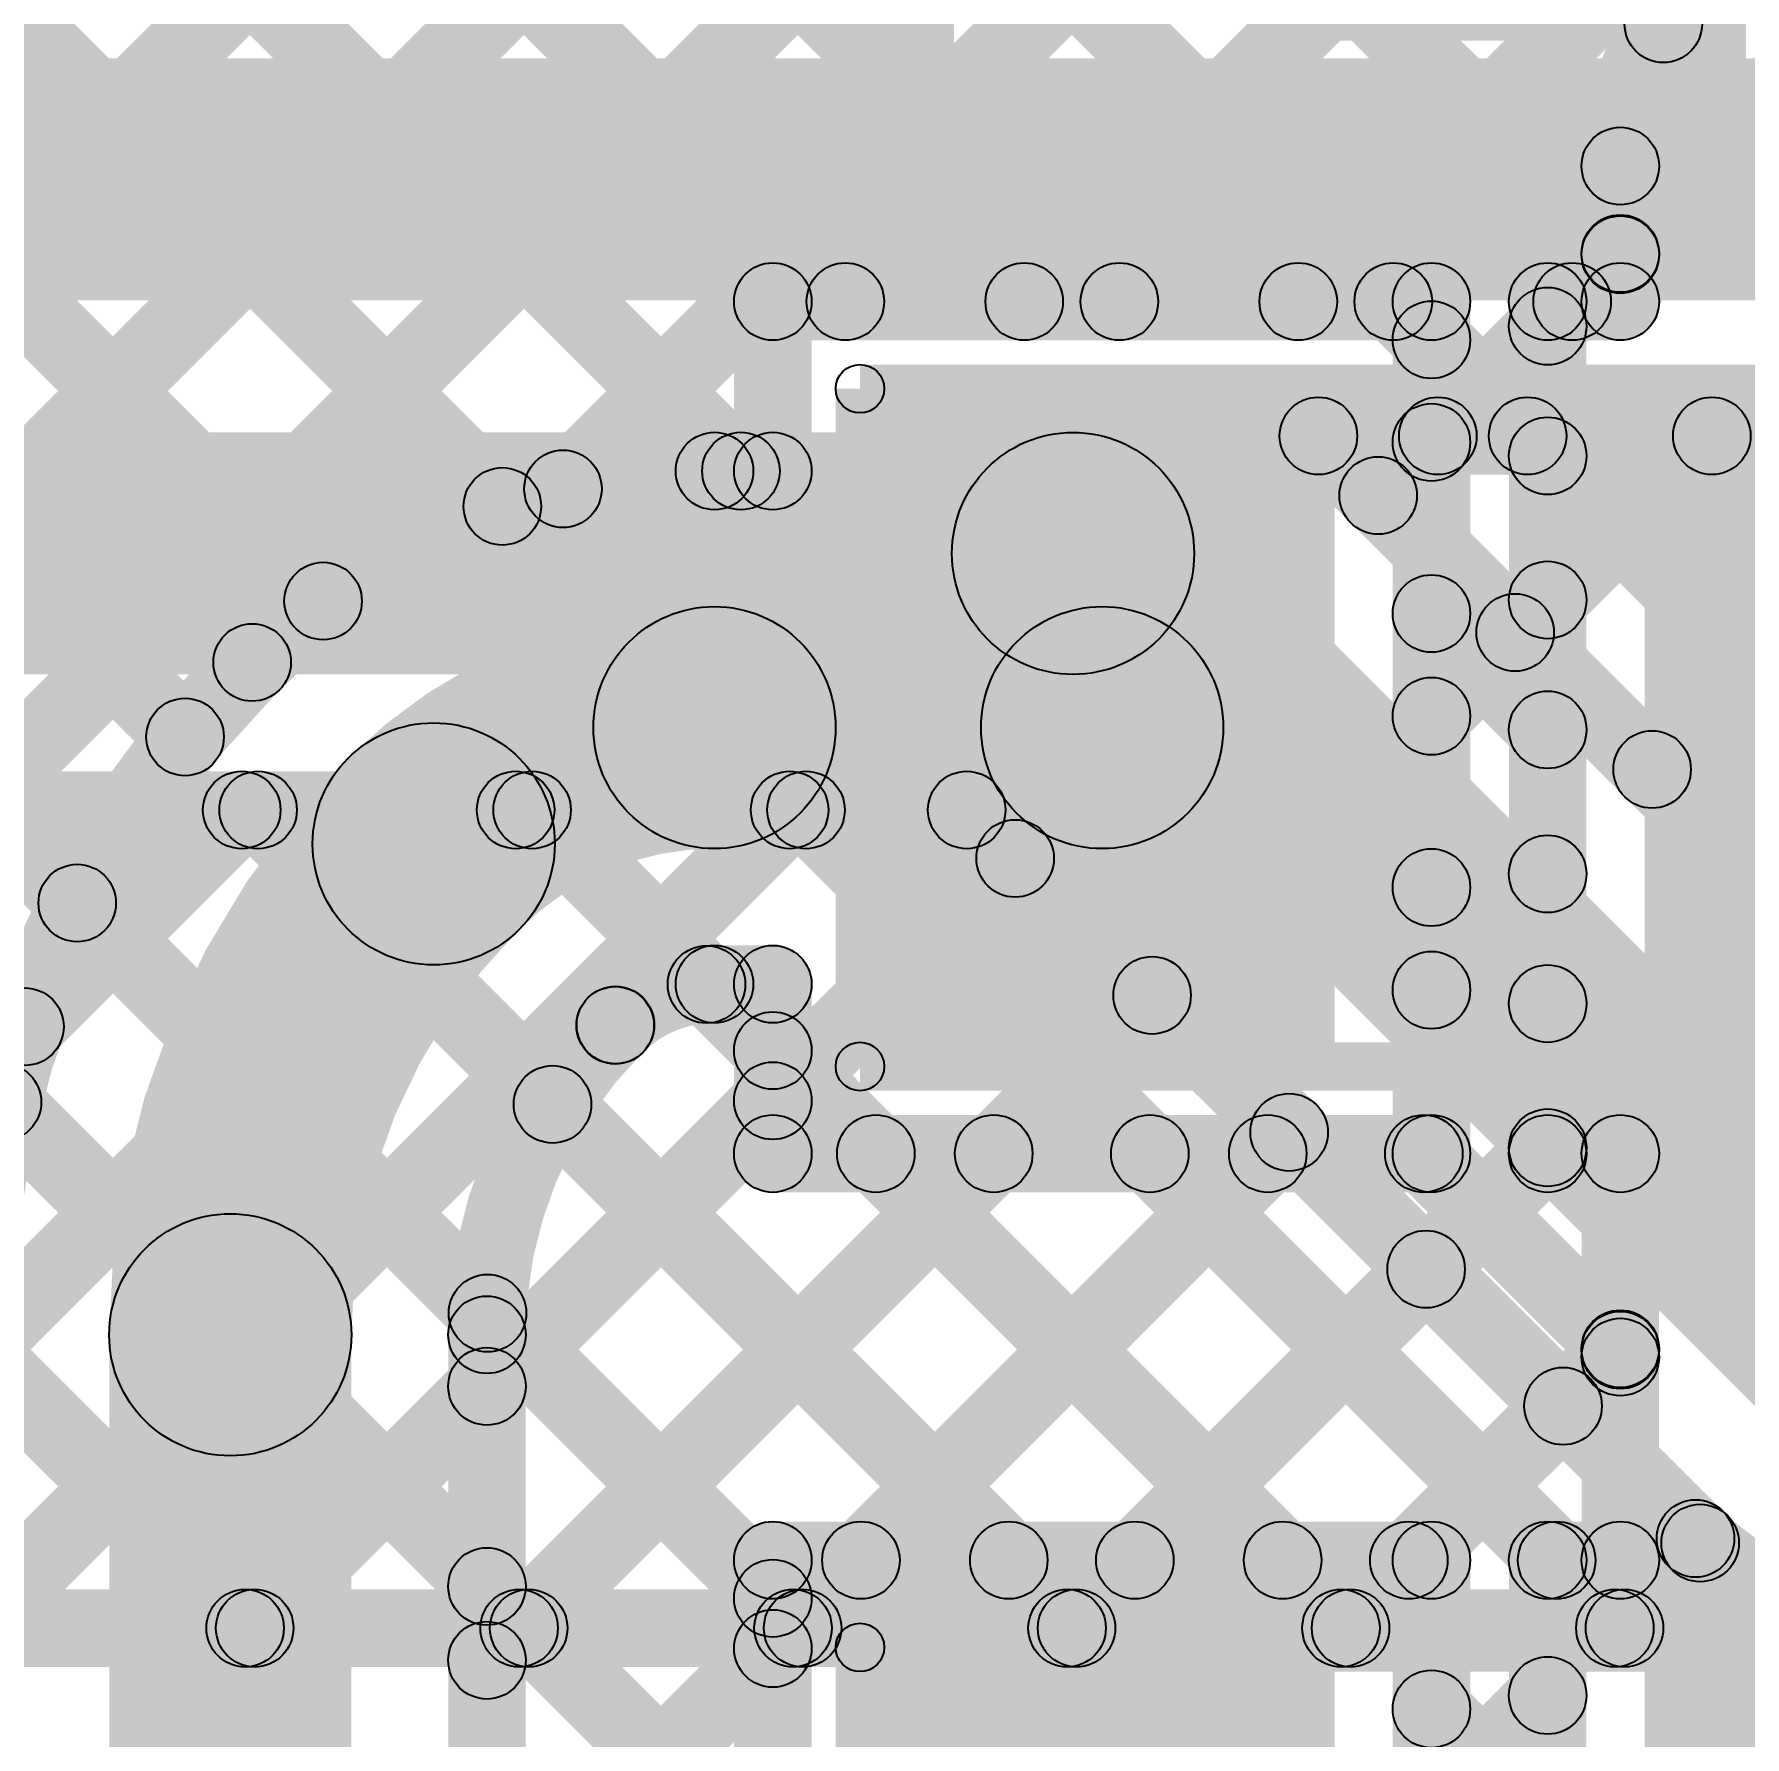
# Model space of a CAD drawing. Header units: millimetres. Extents: x 0 to 5.55, y 0 to 1.02.
# Drawn here: x 1.0908 to 1.2674, y 0.5978 to 0.7736 of the extents above; entities that cross this region are included whole.
import ezdxf

# ---------------------------------------------------------------- set-up
doc = ezdxf.new("R2010")
doc.units = ezdxf.units.MM
doc.header["$MEASUREMENT"] = 0
for name, color, linetype in [('BottomLayer', 5, 'Continuous'), ('TopLayer', 1, 'Continuous'), ('TopOverlay', 2, 'Continuous'), ('TopPaste', 8, 'Continuous'), ('TopSolder', 216, 'Continuous')]:
    doc.layers.add(name, color=color, linetype=linetype)

# ---------------------------------------------------------------- blocks, each defined once
blk = doc.blocks.new('LED_0805_36')
at = {"layer": 'TopLayer'}
for points in [[(-0.05999, 0.03001), (-0.01999, 0.03001), (-0.01999, -0.02999), (-0.05999, -0.02999)], [(0.02001, 0.03001), (0.06001, 0.03001), (0.06001, -0.02999), (0.02001, -0.02999)]]:
    blk.add_hatch(color=1, dxfattribs=at).paths.add_polyline_path(points)
at = {"layer": 'TopOverlay'}
h = blk.add_hatch(color=2, dxfattribs=at)
edge = h.paths.add_edge_path()
edge.add_arc((-0.06499, 0.03501), 0.0025, 0, 360)
h = blk.add_hatch(color=2, dxfattribs=at)
edge = h.paths.add_edge_path()
edge.add_arc((-0.06499, 0.03501), 0.0025, 0, 360)
for points in [[(-0.06499, 0.03251), (-0.06499, 0.03751), (0.06501, 0.03751), (0.06501, 0.03251)], [(0.09601, 0.03701), (0.06401, 0.03701), (0.06401, -0.03699), (0.09601, -0.03699)], [(-0.06249, -0.03499), (-0.06749, -0.03499), (-0.06749, 0.03501), (-0.06249, 0.03501)], [(0.06751, -0.03499), (0.06251, -0.03499), (0.06251, 0.03501), (0.06751, 0.03501)], [(-0.06499, -0.03749), (-0.06499, -0.03249), (0.06501, -0.03249), (0.06501, -0.03749)]]:
    blk.add_hatch(color=2, dxfattribs=at).paths.add_polyline_path(points)
h = blk.add_hatch(color=2, dxfattribs=at)
edge = h.paths.add_edge_path()
edge.add_arc((0.06501, 0.03501), 0.0025, 0, 360)
h = blk.add_hatch(color=2, dxfattribs=at)
edge = h.paths.add_edge_path()
edge.add_arc((0.06501, 0.03501), 0.0025, 0, 360)
h = blk.add_hatch(color=2, dxfattribs=at)
edge = h.paths.add_edge_path()
edge.add_arc((-0.06499, -0.03499), 0.0025, 0, 360)
h = blk.add_hatch(color=2, dxfattribs=at)
edge = h.paths.add_edge_path()
edge.add_arc((-0.06499, -0.03499), 0.0025, 0, 360)
h = blk.add_hatch(color=2, dxfattribs=at)
edge = h.paths.add_edge_path()
edge.add_arc((0.06501, -0.03499), 0.0025, 0, 360)
h = blk.add_hatch(color=2, dxfattribs=at)
edge = h.paths.add_edge_path()
edge.add_arc((0.06501, -0.03499), 0.0025, 0, 360)
at = {"layer": 'TopPaste'}
for points in [[(-0.05999, 0.03001), (-0.01999, 0.03001), (-0.01999, -0.02999), (-0.05999, -0.02999)], [(0.02001, 0.03001), (0.06001, 0.03001), (0.06001, -0.02999), (0.02001, -0.02999)]]:
    blk.add_hatch(color=8, dxfattribs=at).paths.add_polyline_path(points)
at = {"layer": 'TopSolder'}
for points in [[(-0.06399, 0.03401), (-0.01599, 0.03401), (-0.01599, -0.03399), (-0.06399, -0.03399)], [(0.01601, 0.03401), (0.06401, 0.03401), (0.06401, -0.03399), (0.01601, -0.03399)]]:
    blk.add_hatch(color=216, dxfattribs=at).paths.add_polyline_path(points)
at = {"layer": 'TopOverlay'}
for centre in [(-0.06499, 0.03501), (-0.06499, 0.03501), (0.06501, 0.03501), (0.06501, 0.03501), (-0.06499, -0.03499), (-0.06499, -0.03499), (0.06501, -0.03499), (0.06501, -0.03499)]:
    blk.add_circle(centre, 0.0025, dxfattribs=at)
blk = doc.blocks.new('LED_0805_37')
at = {"layer": 'TopLayer'}
for points in [[(-0.05999, 0.03001), (-0.01999, 0.03001), (-0.01999, -0.02999), (-0.05999, -0.02999)], [(0.02001, 0.03001), (0.06001, 0.03001), (0.06001, -0.02999), (0.02001, -0.02999)]]:
    blk.add_hatch(color=1, dxfattribs=at).paths.add_polyline_path(points)
at = {"layer": 'TopOverlay'}
h = blk.add_hatch(color=2, dxfattribs=at)
edge = h.paths.add_edge_path()
edge.add_arc((-0.06499, 0.03501), 0.0025, 0, 360)
h = blk.add_hatch(color=2, dxfattribs=at)
edge = h.paths.add_edge_path()
edge.add_arc((-0.06499, 0.03501), 0.0025, 0, 360)
for points in [[(-0.06499, 0.03251), (-0.06499, 0.03751), (0.06501, 0.03751), (0.06501, 0.03251)], [(0.09601, 0.03701), (0.06401, 0.03701), (0.06401, -0.03699), (0.09601, -0.03699)], [(-0.06249, -0.03499), (-0.06749, -0.03499), (-0.06749, 0.03501), (-0.06249, 0.03501)], [(0.06751, -0.03499), (0.06251, -0.03499), (0.06251, 0.03501), (0.06751, 0.03501)], [(-0.06499, -0.03749), (-0.06499, -0.03249), (0.06501, -0.03249), (0.06501, -0.03749)]]:
    blk.add_hatch(color=2, dxfattribs=at).paths.add_polyline_path(points)
h = blk.add_hatch(color=2, dxfattribs=at)
edge = h.paths.add_edge_path()
edge.add_arc((0.06501, 0.03501), 0.0025, 0, 360)
h = blk.add_hatch(color=2, dxfattribs=at)
edge = h.paths.add_edge_path()
edge.add_arc((0.06501, 0.03501), 0.0025, 0, 360)
h = blk.add_hatch(color=2, dxfattribs=at)
edge = h.paths.add_edge_path()
edge.add_arc((-0.06499, -0.03499), 0.0025, 0, 360)
h = blk.add_hatch(color=2, dxfattribs=at)
edge = h.paths.add_edge_path()
edge.add_arc((-0.06499, -0.03499), 0.0025, 0, 360)
h = blk.add_hatch(color=2, dxfattribs=at)
edge = h.paths.add_edge_path()
edge.add_arc((0.06501, -0.03499), 0.0025, 0, 360)
h = blk.add_hatch(color=2, dxfattribs=at)
edge = h.paths.add_edge_path()
edge.add_arc((0.06501, -0.03499), 0.0025, 0, 360)
at = {"layer": 'TopPaste'}
for points in [[(-0.05999, 0.03001), (-0.01999, 0.03001), (-0.01999, -0.02999), (-0.05999, -0.02999)], [(0.02001, 0.03001), (0.06001, 0.03001), (0.06001, -0.02999), (0.02001, -0.02999)]]:
    blk.add_hatch(color=8, dxfattribs=at).paths.add_polyline_path(points)
at = {"layer": 'TopSolder'}
for points in [[(-0.06399, 0.03401), (-0.01599, 0.03401), (-0.01599, -0.03399), (-0.06399, -0.03399)], [(0.01601, 0.03401), (0.06401, 0.03401), (0.06401, -0.03399), (0.01601, -0.03399)]]:
    blk.add_hatch(color=216, dxfattribs=at).paths.add_polyline_path(points)
at = {"layer": 'TopOverlay'}
for centre in [(-0.06499, 0.03501), (-0.06499, 0.03501), (0.06501, 0.03501), (0.06501, 0.03501), (-0.06499, -0.03499), (-0.06499, -0.03499), (0.06501, -0.03499), (0.06501, -0.03499)]:
    blk.add_circle(centre, 0.0025, dxfattribs=at)

msp = doc.modelspace()

# ---------------------------------------------------------------- hatches: boundary and pattern name
at = {"layer": 'BottomLayer'}
for points in [[(0.76863, 0.74614), (0.76863, 0.77114), (1.63836, 0.77114), (1.63836, 0.74614)], [(1.22051, 0.72931), (1.22617, 0.73497), (1.30257, 0.65857), (1.29692, 0.65291)], [(1.22334, 0.72814), (1.22334, 0.73614), (1.60867, 0.73614), (1.60867, 0.72814)], [(1.23234, 0.72315), (1.22668, 0.7288), (1.23285, 0.73497), (1.2385, 0.72931)], [(1.24648, 0.709), (1.24082, 0.71466), (1.26113, 0.73497), (1.26679, 0.72931)], [(1.24211, 0.72931), (1.24777, 0.73497), (1.37091, 0.61183), (1.36525, 0.60617)], [(1.26062, 0.69486), (1.25496, 0.70052), (1.28941, 0.73497), (1.29507, 0.72931)], [(0.84737, 0.7075), (0.84737, 0.7325), (1.19801, 0.7325), (1.19801, 0.7075)], [(1.18917, 0.71116), (1.20685, 0.72884), (1.28985, 0.64584), (1.27217, 0.62816)], [(0.87948, 0.6895), (0.87948, 0.6975), (1.18703, 0.6975), (1.18703, 0.6895)], [(1.03051, 0.60617), (1.02485, 0.61183), (1.10935, 0.69633), (1.11501, 0.69067)], [(1.02619, 0.69067), (1.03185, 0.69633), (1.11635, 0.61183), (1.11069, 0.60617)], [(1.05879, 0.60617), (1.05314, 0.61183), (1.13764, 0.69633), (1.14329, 0.69067)], [(1.05448, 0.69067), (1.06013, 0.69633), (1.14463, 0.61183), (1.13898, 0.60617)], [(1.08708, 0.60617), (1.08142, 0.61183), (1.16592, 0.69633), (1.17158, 0.69067)], [(1.08276, 0.69067), (1.08842, 0.69633), (1.17292, 0.61183), (1.16726, 0.60617)], [(1.11105, 0.69067), (1.1167, 0.69633), (1.2012, 0.61183), (1.19555, 0.60617)], [(1.13933, 0.69067), (1.14499, 0.69633), (1.22949, 0.61183), (1.22383, 0.60617)], [(1.16761, 0.69067), (1.17327, 0.69633), (1.25777, 0.61183), (1.25211, 0.60617)], [(1.1842, 0.69067), (1.18986, 0.69633), (1.2651, 0.62109), (1.25944, 0.61543)], [(1.11536, 0.60617), (1.1097, 0.61183), (1.1892, 0.69133), (1.19486, 0.68567)], [(1.14365, 0.60617), (1.13799, 0.61183), (1.20335, 0.67718), (1.209, 0.67153)], [(1.17193, 0.60617), (1.16627, 0.61183), (1.21749, 0.66304), (1.22314, 0.65739)], [(1.20021, 0.60617), (1.19456, 0.61183), (1.23163, 0.6489), (1.23729, 0.64324)], [(1.2285, 0.60617), (1.22284, 0.61183), (1.24577, 0.63476), (1.25143, 0.6291)], [(1.25678, 0.60617), (1.25113, 0.61183), (1.25992, 0.62062), (1.26558, 0.61497)], [(0.58777, 0.605), (0.58777, 0.613), (1.3715, 0.613), (1.3715, 0.605)]]:
    msp.add_hatch(color=5, dxfattribs=at).paths.add_polyline_path(points)
h = msp.add_hatch(color=5, dxfattribs=at)
edge = h.paths.add_edge_path()
edge.add_arc((1.22334, 0.73214), 0.004, 0, 360)
h = msp.add_hatch(color=5, dxfattribs=at)
edge = h.paths.add_edge_path()
edge.add_arc((1.22334, 0.73214), 0.004, 0, 360)
h = msp.add_hatch(color=5, dxfattribs=at)
edge = h.paths.add_edge_path()
edge.add_arc((1.23567, 0.73214), 0.004, 0, 360)
h = msp.add_hatch(color=5, dxfattribs=at)
edge = h.paths.add_edge_path()
edge.add_arc((1.24494, 0.73214), 0.004, 0, 360)
h = msp.add_hatch(color=5, dxfattribs=at)
edge = h.paths.add_edge_path()
edge.add_arc((1.26396, 0.73214), 0.004, 0, 360)
h = msp.add_hatch(color=5, dxfattribs=at)
edge = h.paths.add_edge_path()
edge.add_arc((1.19801, 0.72), 0.0125, 0, 360)
h = msp.add_hatch(color=5, dxfattribs=at)
edge = h.paths.add_edge_path()
edge.add_arc((1.19801, 0.72), 0.0125, 0, 360)
h = msp.add_hatch(color=5, dxfattribs=at)
edge = h.paths.add_edge_path()
edge.add_arc((1.22951, 0.72598), 0.004, 0, 360)
h = msp.add_hatch(color=5, dxfattribs=at)
edge = h.paths.add_edge_path()
edge.add_arc((1.24365, 0.71183), 0.004, 0, 360)
h = msp.add_hatch(color=5, dxfattribs=at)
edge = h.paths.add_edge_path()
edge.add_arc((1.25779, 0.69769), 0.004, 0, 360)
h = msp.add_hatch(color=5, dxfattribs=at)
edge = h.paths.add_edge_path()
edge.add_arc((1.11218, 0.6935), 0.004, 0, 360)
h = msp.add_hatch(color=5, dxfattribs=at)
edge = h.paths.add_edge_path()
edge.add_arc((1.11387, 0.6935), 0.004, 0, 360)
h = msp.add_hatch(color=5, dxfattribs=at)
edge = h.paths.add_edge_path()
edge.add_arc((1.14046, 0.6935), 0.004, 0, 360)
h = msp.add_hatch(color=5, dxfattribs=at)
edge = h.paths.add_edge_path()
edge.add_arc((1.14216, 0.6935), 0.004, 0, 360)
h = msp.add_hatch(color=5, dxfattribs=at)
edge = h.paths.add_edge_path()
edge.add_arc((1.16875, 0.6935), 0.004, 0, 360)
h = msp.add_hatch(color=5, dxfattribs=at)
edge = h.paths.add_edge_path()
edge.add_arc((1.17044, 0.6935), 0.004, 0, 360)
h = msp.add_hatch(color=5, dxfattribs=at)
edge = h.paths.add_edge_path()
edge.add_arc((1.18703, 0.6935), 0.004, 0, 360)
h = msp.add_hatch(color=5, dxfattribs=at)
edge = h.paths.add_edge_path()
edge.add_arc((1.18703, 0.6935), 0.004, 0, 360)
h = msp.add_hatch(color=5, dxfattribs=at)
edge = h.paths.add_edge_path()
edge.add_arc((1.19203, 0.6885), 0.004, 0, 360)
h = msp.add_hatch(color=5, dxfattribs=at)
edge = h.paths.add_edge_path()
edge.add_arc((1.20617, 0.67436), 0.004, 0, 360)
h = msp.add_hatch(color=5, dxfattribs=at)
edge = h.paths.add_edge_path()
edge.add_arc((1.22032, 0.66021), 0.004, 0, 360)
h = msp.add_hatch(color=5, dxfattribs=at)
edge = h.paths.add_edge_path()
edge.add_arc((1.23446, 0.64607), 0.004, 0, 360)
h = msp.add_hatch(color=5, dxfattribs=at)
edge = h.paths.add_edge_path()
edge.add_arc((1.2486, 0.63193), 0.004, 0, 360)
h = msp.add_hatch(color=5, dxfattribs=at)
edge = h.paths.add_edge_path()
edge.add_arc((1.26227, 0.61826), 0.004, 0, 360)
h = msp.add_hatch(color=5, dxfattribs=at)
edge = h.paths.add_edge_path()
edge.add_arc((1.26227, 0.61826), 0.004, 0, 360)
h = msp.add_hatch(color=5, dxfattribs=at)
edge = h.paths.add_edge_path()
edge.add_arc((1.26275, 0.61779), 0.004, 0, 360)
h = msp.add_hatch(color=5, dxfattribs=at)
edge = h.paths.add_edge_path()
edge.add_arc((1.11253, 0.609), 0.004, 0, 360)
h = msp.add_hatch(color=5, dxfattribs=at)
edge = h.paths.add_edge_path()
edge.add_arc((1.11352, 0.609), 0.004, 0, 360)
h = msp.add_hatch(color=5, dxfattribs=at)
edge = h.paths.add_edge_path()
edge.add_arc((1.14082, 0.609), 0.004, 0, 360)
h = msp.add_hatch(color=5, dxfattribs=at)
edge = h.paths.add_edge_path()
edge.add_arc((1.14181, 0.609), 0.004, 0, 360)
h = msp.add_hatch(color=5, dxfattribs=at)
edge = h.paths.add_edge_path()
edge.add_arc((1.1691, 0.609), 0.004, 0, 360)
h = msp.add_hatch(color=5, dxfattribs=at)
edge = h.paths.add_edge_path()
edge.add_arc((1.17009, 0.609), 0.004, 0, 360)
h = msp.add_hatch(color=5, dxfattribs=at)
edge = h.paths.add_edge_path()
edge.add_arc((1.19739, 0.609), 0.004, 0, 360)
h = msp.add_hatch(color=5, dxfattribs=at)
edge = h.paths.add_edge_path()
edge.add_arc((1.19837, 0.609), 0.004, 0, 360)
h = msp.add_hatch(color=5, dxfattribs=at)
edge = h.paths.add_edge_path()
edge.add_arc((1.22567, 0.609), 0.004, 0, 360)
h = msp.add_hatch(color=5, dxfattribs=at)
edge = h.paths.add_edge_path()
edge.add_arc((1.22666, 0.609), 0.004, 0, 360)
h = msp.add_hatch(color=5, dxfattribs=at)
edge = h.paths.add_edge_path()
edge.add_arc((1.25395, 0.609), 0.004, 0, 360)
h = msp.add_hatch(color=5, dxfattribs=at)
edge = h.paths.add_edge_path()
edge.add_arc((1.25494, 0.609), 0.004, 0, 360)
at = {"layer": 'TopLayer'}
for points in [[(0.64616, 0.30667), (0.6405, 0.31233), (1.32457, 0.9964), (1.33022, 0.99074)], [(0.67444, 0.30667), (0.66878, 0.31233), (1.35285, 0.9964), (1.35851, 0.99074)], [(0.70272, 0.30667), (0.69707, 0.31233), (1.38114, 0.9964), (1.38679, 0.99074)], [(0.78269, 0.99074), (0.78835, 0.9964), (1.09803, 0.68671), (1.09238, 0.68106)], [(0.81098, 0.99074), (0.81663, 0.9964), (1.10916, 0.70387), (1.10351, 0.69821)], [(0.83926, 0.99074), (0.84492, 0.9964), (1.12341, 0.7179), (1.11775, 0.71225)], [(0.86755, 0.99074), (0.8732, 0.9964), (1.14192, 0.72768), (1.13626, 0.72203)], [(0.89583, 0.99074), (0.90149, 0.9964), (1.16655, 0.73133), (1.16089, 0.72568)], [(0.92412, 0.99074), (0.92977, 0.9964), (1.17733, 0.74883), (1.17168, 0.74318)], [(0.9524, 0.99074), (0.95806, 0.9964), (1.20562, 0.74883), (1.19996, 0.74318)], [(0.98068, 0.99074), (0.98634, 0.9964), (1.2339, 0.74883), (1.22825, 0.74318)], [(1.00897, 0.99074), (1.01462, 0.9964), (1.25733, 0.75369), (1.25168, 0.74803)], [(1.03725, 0.99074), (1.04291, 0.9964), (1.26178, 0.77753), (1.25612, 0.77187)], [(1.14818, 0.72384), (1.14252, 0.7295), (1.40942, 0.9964), (1.41508, 0.99074)], [(1.1958, 0.74318), (1.19014, 0.74883), (1.4377, 0.9964), (1.44336, 0.99074)], [(1.22408, 0.74318), (1.21843, 0.74883), (1.46599, 0.9964), (1.47164, 0.99074)], [(1.25851, 0.74601), (1.25051, 0.74601), (1.25051, 0.76001), (1.25851, 0.76001)], [(1.25237, 0.74318), (1.24671, 0.74883), (1.25168, 0.7538), (1.25733, 0.74814)], [(1.16701, 0.74201), (1.16701, 0.75001), (1.23501, 0.75001), (1.23501, 0.74201)], [(1.22825, 0.74318), (1.2339, 0.74883), (1.23783, 0.7449), (1.23218, 0.73925)], [(1.24983, 0.74064), (1.24418, 0.7463), (1.24671, 0.74883), (1.25237, 0.74318)], [(1.24701, 0.74201), (1.24701, 0.75001), (1.25451, 0.75001), (1.25451, 0.74201)], [(1.17101, 0.72851), (1.16301, 0.72851), (1.16301, 0.74601), (1.17101, 0.74601)], [(1.23901, 0.65801), (1.23101, 0.65801), (1.23101, 0.74601), (1.23901, 0.74601)], [(1.23783, 0.72864), (1.23218, 0.7343), (1.24418, 0.7463), (1.24983, 0.74064)], [(1.25101, 0.65801), (1.24301, 0.65801), (1.24301, 0.74601), (1.25101, 0.74601)], [(1.23218, 0.73925), (1.23783, 0.7449), (1.24983, 0.7329), (1.24418, 0.72725)], [(1.16099, 0.72451), (1.16099, 0.73251), (1.16701, 0.73251), (1.16701, 0.72451)], [(1.23783, 0.70036), (1.23218, 0.70602), (1.24418, 0.71802), (1.24983, 0.71236)], [(1.23218, 0.71096), (1.23783, 0.71662), (1.24983, 0.70462), (1.24418, 0.69896)], [(1.16099, 0.68951), (1.16099, 0.71451), (1.20101, 0.71451), (1.20101, 0.68951)], [(1.23783, 0.67208), (1.23218, 0.67773), (1.24418, 0.68973), (1.24983, 0.68408)], [(1.23218, 0.68268), (1.23783, 0.68833), (1.24983, 0.67633), (1.24418, 0.67068)], [(1.15735, 0.67266), (1.163, 0.67831), (1.16983, 0.67148), (1.16418, 0.66582)], [(1.16099, 0.67151), (1.16099, 0.67951), (1.16701, 0.67951), (1.16701, 0.67151)], [(1.17101, 0.65801), (1.16301, 0.65801), (1.16301, 0.67551), (1.17101, 0.67551)], [(0.73101, 0.30667), (0.72535, 0.31233), (1.08697, 0.67395), (1.09263, 0.66829)], [(1.14033, 0.63114), (1.13467, 0.6368), (1.16418, 0.6663), (1.16983, 0.66064)], [(1.14144, 0.66027), (1.1471, 0.66593), (1.1942, 0.61883), (1.18854, 0.61318)], [(1.14033, 0.60285), (1.13467, 0.60851), (1.187, 0.66083), (1.19265, 0.65518)], [(1.16701, 0.65401), (1.16701, 0.66201), (1.23501, 0.66201), (1.23501, 0.65401)], [(1.17894, 0.61318), (1.17328, 0.61883), (1.21528, 0.66083), (1.22094, 0.65518)], [(1.17482, 0.65518), (1.18048, 0.66083), (1.22248, 0.61883), (1.21682, 0.61318)], [(1.20722, 0.61318), (1.20156, 0.61883), (1.24418, 0.66145), (1.24983, 0.65579)], [(1.20311, 0.65518), (1.20876, 0.66083), (1.25076, 0.61883), (1.24511, 0.61318)], [(1.23139, 0.65518), (1.23705, 0.66083), (1.25733, 0.64055), (1.25168, 0.63489)], [(1.24701, 0.65401), (1.24701, 0.66201), (1.25451, 0.66201), (1.25451, 0.65401)], [(1.25851, 0.637), (1.25051, 0.637), (1.25051, 0.65801), (1.25851, 0.65801)], [(1.13473, 0.63871), (1.14038, 0.64436), (1.16983, 0.61491), (1.16418, 0.60925)], [(1.23551, 0.61318), (1.22985, 0.61883), (1.25168, 0.64066), (1.25733, 0.63501)], [(1.1235, 0.532), (1.0985, 0.532), (1.0985, 0.6393), (1.1235, 0.6393)], [(1.1415, 0.532), (1.1335, 0.532), (1.1335, 0.6393), (1.1415, 0.6393)], [(1.25851, 0.61601), (1.25051, 0.61601), (1.25051, 0.637), (1.25851, 0.637)], [(1.16701, 0.61201), (1.16701, 0.62001), (1.23501, 0.62001), (1.23501, 0.61201)], [(1.24701, 0.61201), (1.24701, 0.62001), (1.25451, 0.62001), (1.25451, 0.61201)], [(1.13467, 0.61048), (1.14033, 0.61613), (1.16983, 0.58663), (1.16418, 0.58097)], [(1.17101, 0.52801), (1.16301, 0.52801), (1.16301, 0.61601), (1.17101, 0.61601)], [(1.23901, 0.52801), (1.23101, 0.52801), (1.23101, 0.61601), (1.23901, 0.61601)], [(1.25101, 0.52801), (1.24301, 0.52801), (1.24301, 0.61601), (1.25101, 0.61601)], [(1.14033, 0.57457), (1.13467, 0.58023), (1.16418, 0.60973), (1.16983, 0.60408)], [(1.23783, 0.58722), (1.23218, 0.59288), (1.24418, 0.60488), (1.24983, 0.59922)], [(1.23218, 0.59782), (1.23783, 0.60348), (1.24983, 0.59148), (1.24418, 0.58582)]]:
    msp.add_hatch(color=1, dxfattribs=at).paths.add_polyline_path(points)
h = msp.add_hatch(color=1, dxfattribs=at)
edge = h.paths.add_edge_path()
edge.add_arc((1.25895, 0.7747), 0.004, 0, 360)
h = msp.add_hatch(color=1, dxfattribs=at)
edge = h.paths.add_edge_path()
edge.add_arc((1.25451, 0.76001), 0.004, 0, 360)
h = msp.add_hatch(color=1, dxfattribs=at)
edge = h.paths.add_edge_path()
edge.add_arc((1.25451, 0.76001), 0.004, 0, 360)
h = msp.add_hatch(color=1, dxfattribs=at)
edge = h.paths.add_edge_path()
edge.add_arc((1.25451, 0.76001), 0.004, 0, 360)
h = msp.add_hatch(color=1, dxfattribs=at)
edge = h.paths.add_edge_path()
edge.add_arc((1.25451, 0.75097), 0.004, 0, 360)
h = msp.add_hatch(color=1, dxfattribs=at)
edge = h.paths.add_edge_path()
edge.add_arc((1.25451, 0.75086), 0.004, 0, 360)
h = msp.add_hatch(color=1, dxfattribs=at)
edge = h.paths.add_edge_path()
edge.add_arc((1.16701, 0.74601), 0.004, 0, 360)
h = msp.add_hatch(color=1, dxfattribs=at)
edge = h.paths.add_edge_path()
edge.add_arc((1.16701, 0.74601), 0.004, 0, 360)
h = msp.add_hatch(color=1, dxfattribs=at)
edge = h.paths.add_edge_path()
edge.add_arc((1.1745, 0.74601), 0.004, 0, 360)
h = msp.add_hatch(color=1, dxfattribs=at)
edge = h.paths.add_edge_path()
edge.add_arc((1.19297, 0.74601), 0.004, 0, 360)
h = msp.add_hatch(color=1, dxfattribs=at)
edge = h.paths.add_edge_path()
edge.add_arc((1.20279, 0.74601), 0.004, 0, 360)
h = msp.add_hatch(color=1, dxfattribs=at)
edge = h.paths.add_edge_path()
edge.add_arc((1.22126, 0.74601), 0.004, 0, 360)
h = msp.add_hatch(color=1, dxfattribs=at)
edge = h.paths.add_edge_path()
edge.add_arc((1.23107, 0.74601), 0.004, 0, 360)
h = msp.add_hatch(color=1, dxfattribs=at)
edge = h.paths.add_edge_path()
edge.add_arc((1.23107, 0.74601), 0.004, 0, 360)
h = msp.add_hatch(color=1, dxfattribs=at)
edge = h.paths.add_edge_path()
edge.add_arc((1.23501, 0.74601), 0.004, 0, 360)
h = msp.add_hatch(color=1, dxfattribs=at)
edge = h.paths.add_edge_path()
edge.add_arc((1.23501, 0.74601), 0.004, 0, 360)
h = msp.add_hatch(color=1, dxfattribs=at)
edge = h.paths.add_edge_path()
edge.add_arc((1.24701, 0.74601), 0.004, 0, 360)
h = msp.add_hatch(color=1, dxfattribs=at)
edge = h.paths.add_edge_path()
edge.add_arc((1.24701, 0.74601), 0.004, 0, 360)
h = msp.add_hatch(color=1, dxfattribs=at)
edge = h.paths.add_edge_path()
edge.add_arc((1.24954, 0.74601), 0.004, 0, 360)
h = msp.add_hatch(color=1, dxfattribs=at)
edge = h.paths.add_edge_path()
edge.add_arc((1.24954, 0.74601), 0.004, 0, 360)
h = msp.add_hatch(color=1, dxfattribs=at)
edge = h.paths.add_edge_path()
edge.add_arc((1.25451, 0.74601), 0.004, 0, 360)
h = msp.add_hatch(color=1, dxfattribs=at)
edge = h.paths.add_edge_path()
edge.add_arc((1.25451, 0.74601), 0.004, 0, 360)
h = msp.add_hatch(color=1, dxfattribs=at)
edge = h.paths.add_edge_path()
edge.add_arc((1.24701, 0.74347), 0.004, 0, 360)
h = msp.add_hatch(color=1, dxfattribs=at)
edge = h.paths.add_edge_path()
edge.add_arc((1.24701, 0.74347), 0.004, 0, 360)
h = msp.add_hatch(color=1, dxfattribs=at)
edge = h.paths.add_edge_path()
edge.add_arc((1.23501, 0.74207), 0.004, 0, 360)
h = msp.add_hatch(color=1, dxfattribs=at)
edge = h.paths.add_edge_path()
edge.add_arc((1.23501, 0.74207), 0.004, 0, 360)
h = msp.add_hatch(color=1, dxfattribs=at)
edge = h.paths.add_edge_path()
edge.add_arc((1.23501, 0.73147), 0.004, 0, 360)
h = msp.add_hatch(color=1, dxfattribs=at)
edge = h.paths.add_edge_path()
edge.add_arc((1.24701, 0.73007), 0.004, 0, 360)
h = msp.add_hatch(color=1, dxfattribs=at)
edge = h.paths.add_edge_path()
edge.add_arc((1.16099, 0.72851), 0.004, 0, 360)
h = msp.add_hatch(color=1, dxfattribs=at)
edge = h.paths.add_edge_path()
edge.add_arc((1.16099, 0.72851), 0.004, 0, 360)
h = msp.add_hatch(color=1, dxfattribs=at)
edge = h.paths.add_edge_path()
edge.add_arc((1.16372, 0.72851), 0.004, 0, 360)
h = msp.add_hatch(color=1, dxfattribs=at)
edge = h.paths.add_edge_path()
edge.add_arc((1.16701, 0.72851), 0.004, 0, 360)
h = msp.add_hatch(color=1, dxfattribs=at)
edge = h.paths.add_edge_path()
edge.add_arc((1.16701, 0.72851), 0.004, 0, 360)
h = msp.add_hatch(color=1, dxfattribs=at)
edge = h.paths.add_edge_path()
edge.add_arc((1.14535, 0.72667), 0.004, 0, 360)
h = msp.add_hatch(color=1, dxfattribs=at)
edge = h.paths.add_edge_path()
edge.add_arc((1.13909, 0.72486), 0.004, 0, 360)
h = msp.add_hatch(color=1, dxfattribs=at)
edge = h.paths.add_edge_path()
edge.add_arc((1.12058, 0.71508), 0.004, 0, 360)
h = msp.add_hatch(color=1, dxfattribs=at)
edge = h.paths.add_edge_path()
edge.add_arc((1.24701, 0.71519), 0.004, 0, 360)
h = msp.add_hatch(color=1, dxfattribs=at)
edge = h.paths.add_edge_path()
edge.add_arc((1.23501, 0.71379), 0.004, 0, 360)
h = msp.add_hatch(color=1, dxfattribs=at)
edge = h.paths.add_edge_path()
edge.add_arc((1.16099, 0.70201), 0.0125, 0, 360)
h = msp.add_hatch(color=1, dxfattribs=at)
edge = h.paths.add_edge_path()
edge.add_arc((1.16099, 0.70201), 0.0125, 0, 360)
h = msp.add_hatch(color=1, dxfattribs=at)
edge = h.paths.add_edge_path()
edge.add_arc((1.20101, 0.70201), 0.0125, 0, 360)
h = msp.add_hatch(color=1, dxfattribs=at)
edge = h.paths.add_edge_path()
edge.add_arc((1.11326, 0.70874), 0.004, 0, 360)
h = msp.add_hatch(color=1, dxfattribs=at)
edge = h.paths.add_edge_path()
edge.add_arc((1.11326, 0.70874), 0.004, 0, 360)
h = msp.add_hatch(color=1, dxfattribs=at)
edge = h.paths.add_edge_path()
edge.add_arc((1.23501, 0.70319), 0.004, 0, 360)
h = msp.add_hatch(color=1, dxfattribs=at)
edge = h.paths.add_edge_path()
edge.add_arc((1.10633, 0.70104), 0.004, 0, 360)
h = msp.add_hatch(color=1, dxfattribs=at)
edge = h.paths.add_edge_path()
edge.add_arc((1.24701, 0.70179), 0.004, 0, 360)
h = msp.add_hatch(color=1, dxfattribs=at)
edge = h.paths.add_edge_path()
edge.add_arc((1.132, 0.69), 0.0125, 0, 360)
h = msp.add_hatch(color=1, dxfattribs=at)
edge = h.paths.add_edge_path()
edge.add_arc((1.132, 0.69), 0.0125, 0, 360)
h = msp.add_hatch(color=1, dxfattribs=at)
edge = h.paths.add_edge_path()
edge.add_arc((1.24701, 0.6869), 0.004, 0, 360)
h = msp.add_hatch(color=1, dxfattribs=at)
edge = h.paths.add_edge_path()
edge.add_arc((1.23501, 0.6855), 0.004, 0, 360)
h = msp.add_hatch(color=1, dxfattribs=at)
edge = h.paths.add_edge_path()
edge.add_arc((1.0952, 0.68389), 0.004, 0, 360)
h = msp.add_hatch(color=1, dxfattribs=at)
edge = h.paths.add_edge_path()
edge.add_arc((1.16017, 0.67548), 0.004, 0, 360)
h = msp.add_hatch(color=1, dxfattribs=at)
edge = h.paths.add_edge_path()
edge.add_arc((1.16099, 0.67551), 0.004, 0, 360)
h = msp.add_hatch(color=1, dxfattribs=at)
edge = h.paths.add_edge_path()
edge.add_arc((1.16099, 0.67551), 0.004, 0, 360)
h = msp.add_hatch(color=1, dxfattribs=at)
edge = h.paths.add_edge_path()
edge.add_arc((1.16701, 0.67551), 0.004, 0, 360)
h = msp.add_hatch(color=1, dxfattribs=at)
edge = h.paths.add_edge_path()
edge.add_arc((1.16701, 0.67551), 0.004, 0, 360)
h = msp.add_hatch(color=1, dxfattribs=at)
edge = h.paths.add_edge_path()
edge.add_arc((1.23501, 0.6749), 0.004, 0, 360)
h = msp.add_hatch(color=1, dxfattribs=at)
edge = h.paths.add_edge_path()
edge.add_arc((1.24701, 0.6735), 0.004, 0, 360)
h = msp.add_hatch(color=1, dxfattribs=at)
edge = h.paths.add_edge_path()
edge.add_arc((1.0898, 0.67112), 0.004, 0, 360)
h = msp.add_hatch(color=1, dxfattribs=at)
edge = h.paths.add_edge_path()
edge.add_arc((1.15074, 0.67126), 0.004, 0, 360)
h = msp.add_hatch(color=1, dxfattribs=at)
edge = h.paths.add_edge_path()
edge.add_arc((1.15077, 0.67129), 0.004, 0, 360)
h = msp.add_hatch(color=1, dxfattribs=at)
edge = h.paths.add_edge_path()
edge.add_arc((1.16701, 0.66865), 0.004, 0, 360)
h = msp.add_hatch(color=1, dxfattribs=at)
edge = h.paths.add_edge_path()
edge.add_arc((1.08748, 0.66332), 0.004, 0, 360)
h = msp.add_hatch(color=1, dxfattribs=at)
edge = h.paths.add_edge_path()
edge.add_arc((1.14427, 0.6631), 0.004, 0, 360)
h = msp.add_hatch(color=1, dxfattribs=at)
edge = h.paths.add_edge_path()
edge.add_arc((1.16701, 0.66347), 0.004, 0, 360)
h = msp.add_hatch(color=1, dxfattribs=at)
edge = h.paths.add_edge_path()
edge.add_arc((1.24701, 0.65862), 0.004, 0, 360)
h = msp.add_hatch(color=1, dxfattribs=at)
edge = h.paths.add_edge_path()
edge.add_arc((1.16701, 0.65801), 0.004, 0, 360)
h = msp.add_hatch(color=1, dxfattribs=at)
edge = h.paths.add_edge_path()
edge.add_arc((1.16701, 0.65801), 0.004, 0, 360)
h = msp.add_hatch(color=1, dxfattribs=at)
edge = h.paths.add_edge_path()
edge.add_arc((1.17765, 0.65801), 0.004, 0, 360)
h = msp.add_hatch(color=1, dxfattribs=at)
edge = h.paths.add_edge_path()
edge.add_arc((1.18982, 0.65801), 0.004, 0, 360)
h = msp.add_hatch(color=1, dxfattribs=at)
edge = h.paths.add_edge_path()
edge.add_arc((1.20594, 0.65801), 0.004, 0, 360)
h = msp.add_hatch(color=1, dxfattribs=at)
edge = h.paths.add_edge_path()
edge.add_arc((1.21811, 0.65801), 0.004, 0, 360)
h = msp.add_hatch(color=1, dxfattribs=at)
edge = h.paths.add_edge_path()
edge.add_arc((1.23422, 0.65801), 0.004, 0, 360)
h = msp.add_hatch(color=1, dxfattribs=at)
edge = h.paths.add_edge_path()
edge.add_arc((1.23501, 0.65801), 0.004, 0, 360)
h = msp.add_hatch(color=1, dxfattribs=at)
edge = h.paths.add_edge_path()
edge.add_arc((1.23501, 0.65801), 0.004, 0, 360)
h = msp.add_hatch(color=1, dxfattribs=at)
edge = h.paths.add_edge_path()
edge.add_arc((1.24701, 0.65801), 0.004, 0, 360)
h = msp.add_hatch(color=1, dxfattribs=at)
edge = h.paths.add_edge_path()
edge.add_arc((1.24701, 0.65801), 0.004, 0, 360)
h = msp.add_hatch(color=1, dxfattribs=at)
edge = h.paths.add_edge_path()
edge.add_arc((1.25451, 0.65801), 0.004, 0, 360)
h = msp.add_hatch(color=1, dxfattribs=at)
edge = h.paths.add_edge_path()
edge.add_arc((1.25451, 0.65801), 0.004, 0, 360)
h = msp.add_hatch(color=1, dxfattribs=at)
edge = h.paths.add_edge_path()
edge.add_arc((1.111, 0.6393), 0.0125, 0, 360)
h = msp.add_hatch(color=1, dxfattribs=at)
edge = h.paths.add_edge_path()
edge.add_arc((1.111, 0.6393), 0.0125, 0, 360)
h = msp.add_hatch(color=1, dxfattribs=at)
edge = h.paths.add_edge_path()
edge.add_arc((1.13756, 0.64153), 0.004, 0, 360)
h = msp.add_hatch(color=1, dxfattribs=at)
edge = h.paths.add_edge_path()
edge.add_arc((1.1375, 0.6393), 0.004, 0, 360)
h = msp.add_hatch(color=1, dxfattribs=at)
edge = h.paths.add_edge_path()
edge.add_arc((1.1375, 0.6393), 0.004, 0, 360)
h = msp.add_hatch(color=1, dxfattribs=at)
edge = h.paths.add_edge_path()
edge.add_arc((1.25451, 0.63784), 0.004, 0, 360)
h = msp.add_hatch(color=1, dxfattribs=at)
edge = h.paths.add_edge_path()
edge.add_arc((1.25451, 0.63772), 0.004, 0, 360)
h = msp.add_hatch(color=1, dxfattribs=at)
edge = h.paths.add_edge_path()
edge.add_arc((1.25451, 0.637), 0.004, 0, 360)
h = msp.add_hatch(color=1, dxfattribs=at)
edge = h.paths.add_edge_path()
edge.add_arc((1.25451, 0.637), 0.004, 0, 360)
h = msp.add_hatch(color=1, dxfattribs=at)
edge = h.paths.add_edge_path()
edge.add_arc((1.1375, 0.63397), 0.004, 0, 360)
h = msp.add_hatch(color=1, dxfattribs=at)
edge = h.paths.add_edge_path()
edge.add_arc((1.16701, 0.61601), 0.004, 0, 360)
h = msp.add_hatch(color=1, dxfattribs=at)
edge = h.paths.add_edge_path()
edge.add_arc((1.16701, 0.61601), 0.004, 0, 360)
h = msp.add_hatch(color=1, dxfattribs=at)
edge = h.paths.add_edge_path()
edge.add_arc((1.17611, 0.61601), 0.004, 0, 360)
h = msp.add_hatch(color=1, dxfattribs=at)
edge = h.paths.add_edge_path()
edge.add_arc((1.19137, 0.61601), 0.004, 0, 360)
h = msp.add_hatch(color=1, dxfattribs=at)
edge = h.paths.add_edge_path()
edge.add_arc((1.20439, 0.61601), 0.004, 0, 360)
h = msp.add_hatch(color=1, dxfattribs=at)
edge = h.paths.add_edge_path()
edge.add_arc((1.21965, 0.61601), 0.004, 0, 360)
h = msp.add_hatch(color=1, dxfattribs=at)
edge = h.paths.add_edge_path()
edge.add_arc((1.23268, 0.61601), 0.004, 0, 360)
h = msp.add_hatch(color=1, dxfattribs=at)
edge = h.paths.add_edge_path()
edge.add_arc((1.23501, 0.61601), 0.004, 0, 360)
h = msp.add_hatch(color=1, dxfattribs=at)
edge = h.paths.add_edge_path()
edge.add_arc((1.23501, 0.61601), 0.004, 0, 360)
h = msp.add_hatch(color=1, dxfattribs=at)
edge = h.paths.add_edge_path()
edge.add_arc((1.24701, 0.61601), 0.004, 0, 360)
h = msp.add_hatch(color=1, dxfattribs=at)
edge = h.paths.add_edge_path()
edge.add_arc((1.24701, 0.61601), 0.004, 0, 360)
h = msp.add_hatch(color=1, dxfattribs=at)
edge = h.paths.add_edge_path()
edge.add_arc((1.24794, 0.61601), 0.004, 0, 360)
h = msp.add_hatch(color=1, dxfattribs=at)
edge = h.paths.add_edge_path()
edge.add_arc((1.25451, 0.61601), 0.004, 0, 360)
h = msp.add_hatch(color=1, dxfattribs=at)
edge = h.paths.add_edge_path()
edge.add_arc((1.25451, 0.61601), 0.004, 0, 360)
h = msp.add_hatch(color=1, dxfattribs=at)
edge = h.paths.add_edge_path()
edge.add_arc((1.1375, 0.61331), 0.004, 0, 360)
h = msp.add_hatch(color=1, dxfattribs=at)
edge = h.paths.add_edge_path()
edge.add_arc((1.16701, 0.61208), 0.004, 0, 360)
h = msp.add_hatch(color=1, dxfattribs=at)
edge = h.paths.add_edge_path()
edge.add_arc((1.1375, 0.60568), 0.004, 0, 360)
h = msp.add_hatch(color=1, dxfattribs=at)
edge = h.paths.add_edge_path()
edge.add_arc((1.16701, 0.6069), 0.004, 0, 360)
h = msp.add_hatch(color=1, dxfattribs=at)
edge = h.paths.add_edge_path()
edge.add_arc((1.24701, 0.60205), 0.004, 0, 360)
h = msp.add_hatch(color=1, dxfattribs=at)
edge = h.paths.add_edge_path()
edge.add_arc((1.23501, 0.60065), 0.004, 0, 360)

# ---------------------------------------------------------------- linework, layer by layer
at = {"layer": 'BottomLayer', "const_width": 0.008}
msp.add_lwpolyline([(1.30751, 0.637, -0.668179), (1.26227, 0.61826)], format="xyb", dxfattribs=at)
at = {"layer": 'BottomLayer'}
for centre, radius in [((1.22334, 0.73214), 0.004), ((1.22334, 0.73214), 0.004), ((1.23567, 0.73214), 0.004), ((1.24494, 0.73214), 0.004), ((1.26396, 0.73214), 0.004), ((1.19801, 0.72), 0.0125), ((1.19801, 0.72), 0.0125), ((1.22951, 0.72598), 0.004), ((1.24365, 0.71183), 0.004), ((1.25779, 0.69769), 0.004), ((1.11218, 0.6935), 0.004), ((1.11387, 0.6935), 0.004), ((1.14046, 0.6935), 0.004), ((1.14216, 0.6935), 0.004), ((1.16875, 0.6935), 0.004), ((1.17044, 0.6935), 0.004), ((1.18703, 0.6935), 0.004), ((1.18703, 0.6935), 0.004), ((1.19203, 0.6885), 0.004), ((1.20617, 0.67436), 0.004), ((1.22032, 0.66021), 0.004), ((1.23446, 0.64607), 0.004), ((1.2486, 0.63193), 0.004), ((1.26227, 0.61826), 0.004), ((1.26227, 0.61826), 0.004), ((1.26275, 0.61779), 0.004), ((1.11253, 0.609), 0.004), ((1.11352, 0.609), 0.004), ((1.14082, 0.609), 0.004), ((1.14181, 0.609), 0.004), ((1.1691, 0.609), 0.004), ((1.17009, 0.609), 0.004), ((1.19739, 0.609), 0.004), ((1.19837, 0.609), 0.004), ((1.22567, 0.609), 0.004), ((1.22666, 0.609), 0.004), ((1.25395, 0.609), 0.004), ((1.25494, 0.609), 0.004)]:
    msp.add_circle(centre, radius, dxfattribs=at)
at = {"layer": 'TopLayer'}
for points, const_width in [([(1.25451, 0.76001, -0.199375), (1.2623, 0.77878)], 0.008), ([(1.25451, 0.76001, -0.198912), (1.26227, 0.77874)], 0.008), ([(1.11326, 0.70874, -0.198912), (1.16099, 0.72851)], 0.008), ([(1.132, 0.69, -0.198912), (1.16099, 0.70201)], 0.025), ([(1.0845, 0.6393, -0.198912), (1.11326, 0.70874)], 0.008), ([(1.111, 0.6393, -0.198912), (1.132, 0.69)], 0.025), ([(1.15077, 0.67129, -0.198136), (1.16099, 0.67551)], 0.008), ([(1.1375, 0.6393, -0.198912), (1.15074, 0.67126)], 0.008)]:
    msp.add_lwpolyline(points, format="xyb", dxfattribs=dict(at, const_width=const_width))
for centre, radius in [((1.25895, 0.7747), 0.004), ((1.25451, 0.76001), 0.004), ((1.25451, 0.76001), 0.004), ((1.25451, 0.76001), 0.004), ((1.25451, 0.75097), 0.004), ((1.25451, 0.75086), 0.004), ((1.16701, 0.74601), 0.004), ((1.16701, 0.74601), 0.004), ((1.1745, 0.74601), 0.004), ((1.19297, 0.74601), 0.004), ((1.20279, 0.74601), 0.004), ((1.22126, 0.74601), 0.004), ((1.23107, 0.74601), 0.004), ((1.23107, 0.74601), 0.004), ((1.23501, 0.74601), 0.004), ((1.23501, 0.74601), 0.004), ((1.24701, 0.74601), 0.004), ((1.24701, 0.74601), 0.004), ((1.24954, 0.74601), 0.004), ((1.24954, 0.74601), 0.004), ((1.25451, 0.74601), 0.004), ((1.25451, 0.74601), 0.004), ((1.24701, 0.74347), 0.004), ((1.24701, 0.74347), 0.004), ((1.23501, 0.74207), 0.004), ((1.23501, 0.74207), 0.004), ((1.23501, 0.73147), 0.004), ((1.24701, 0.73007), 0.004), ((1.16099, 0.72851), 0.004), ((1.16099, 0.72851), 0.004), ((1.16372, 0.72851), 0.004), ((1.16701, 0.72851), 0.004), ((1.16701, 0.72851), 0.004), ((1.14535, 0.72667), 0.004), ((1.13909, 0.72486), 0.004), ((1.12058, 0.71508), 0.004), ((1.24701, 0.71519), 0.004), ((1.23501, 0.71379), 0.004), ((1.16099, 0.70201), 0.0125), ((1.16099, 0.70201), 0.0125), ((1.20101, 0.70201), 0.0125), ((1.11326, 0.70874), 0.004), ((1.11326, 0.70874), 0.004), ((1.23501, 0.70319), 0.004), ((1.10633, 0.70104), 0.004), ((1.24701, 0.70179), 0.004), ((1.132, 0.69), 0.0125), ((1.132, 0.69), 0.0125), ((1.24701, 0.6869), 0.004), ((1.23501, 0.6855), 0.004), ((1.0952, 0.68389), 0.004), ((1.16017, 0.67548), 0.004), ((1.16099, 0.67551), 0.004), ((1.16099, 0.67551), 0.004), ((1.16701, 0.67551), 0.004), ((1.16701, 0.67551), 0.004), ((1.23501, 0.6749), 0.004), ((1.24701, 0.6735), 0.004), ((1.0898, 0.67112), 0.004), ((1.15074, 0.67126), 0.004), ((1.15077, 0.67129), 0.004), ((1.16701, 0.66865), 0.004), ((1.08748, 0.66332), 0.004), ((1.14427, 0.6631), 0.004), ((1.16701, 0.66347), 0.004), ((1.24701, 0.65862), 0.004), ((1.16701, 0.65801), 0.004), ((1.16701, 0.65801), 0.004), ((1.17765, 0.65801), 0.004), ((1.18982, 0.65801), 0.004), ((1.20594, 0.65801), 0.004), ((1.21811, 0.65801), 0.004), ((1.23422, 0.65801), 0.004), ((1.23501, 0.65801), 0.004), ((1.23501, 0.65801), 0.004), ((1.24701, 0.65801), 0.004), ((1.24701, 0.65801), 0.004), ((1.25451, 0.65801), 0.004), ((1.25451, 0.65801), 0.004), ((1.111, 0.6393), 0.0125), ((1.111, 0.6393), 0.0125), ((1.13756, 0.64153), 0.004), ((1.1375, 0.6393), 0.004), ((1.1375, 0.6393), 0.004), ((1.25451, 0.63784), 0.004), ((1.25451, 0.63772), 0.004), ((1.25451, 0.637), 0.004), ((1.25451, 0.637), 0.004), ((1.1375, 0.63397), 0.004), ((1.16701, 0.61601), 0.004), ((1.16701, 0.61601), 0.004), ((1.17611, 0.61601), 0.004), ((1.19137, 0.61601), 0.004), ((1.20439, 0.61601), 0.004), ((1.21965, 0.61601), 0.004), ((1.23268, 0.61601), 0.004), ((1.23501, 0.61601), 0.004), ((1.23501, 0.61601), 0.004), ((1.24701, 0.61601), 0.004), ((1.24701, 0.61601), 0.004), ((1.24794, 0.61601), 0.004), ((1.25451, 0.61601), 0.004), ((1.25451, 0.61601), 0.004), ((1.1375, 0.61331), 0.004), ((1.16701, 0.61208), 0.004), ((1.1375, 0.60568), 0.004), ((1.16701, 0.6069), 0.004), ((1.24701, 0.60205), 0.004), ((1.23501, 0.60065), 0.004)]:
    msp.add_circle(centre, radius, dxfattribs=at)
at = {"layer": 'TopOverlay', "const_width": 0.01}
msp.add_lwpolyline([(1.61486, 0.4844, 1), (0.9062, 0.4844, 1)], format="xyb", close=True, dxfattribs=at)

# ---------------------------------------------------------------- block references
at = {"rotation": 360}
for name, p in [('LED_0805_37', (1.241, 0.702)), ('LED_0805_36', (1.241, 0.572))]:
    msp.add_blockref(name, p, dxfattribs=at)

# ---------------------------------------------------------------- texts
at = {"layer": 'TopOverlay'}
msp.add_text('LED6', height=0.05, dxfattribs=at).set_placement((1.174, 0.75))

doc.saveas('drawing.dxf')
